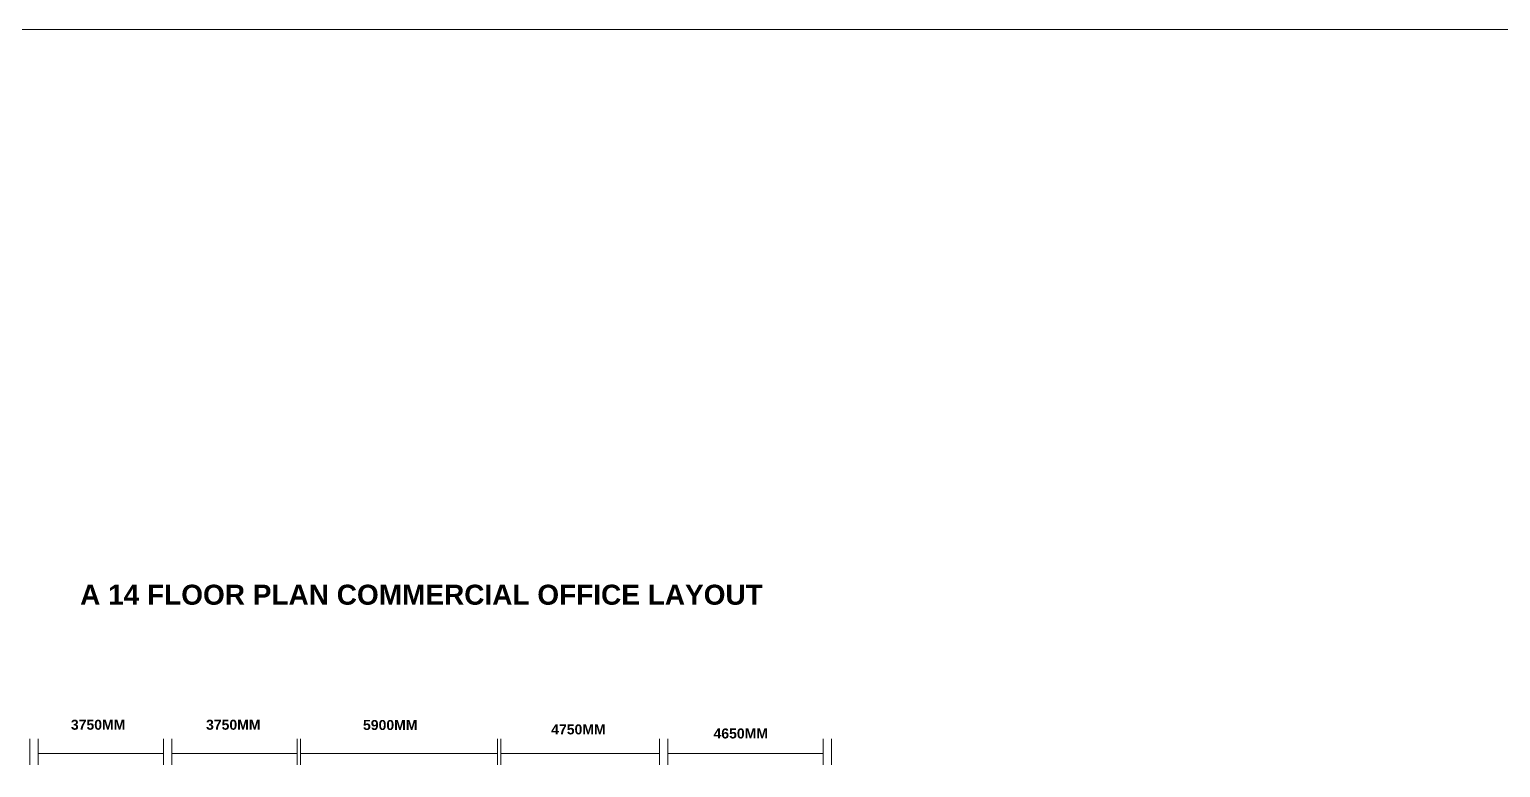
# Model space of a CAD drawing. Header units: millimetres. Extents: x -100675 to 28000, y -21133 to 42228.
# Drawn here: x -75380 to -31330, y 20114 to 42228 of the extents above; entities that cross this region are included whole.
import ezdxf

# ---------------------------------------------------------------- set-up
doc = ezdxf.new("R2010")
doc.units = ezdxf.units.MM
doc.header["$MEASUREMENT"] = 0
doc.layers.add('New_Annotation - Text_Pen_No__41', color=7, linetype='Continuous', lineweight=25)
for name, color, linetype, lineweight, true_color in [('New_Annotation - Text_Pen_No__86', 7, 'Continuous', 20, 0x5555ff), ('New_Structural - Bearing_Pen_No__61', 7, 'Continuous', 20, 0x6a6a6a), ('New_Structural - Bearing_Pen_No__89', 7, 'Continuous', 20, 0x71cebe)]:
    doc.layers.add(name, color=color, linetype=linetype, lineweight=lineweight, true_color=true_color)
doc.layers.add('New_Structural - Bearing', color=7, linetype='Continuous')
doc.styles.add('GENERATED_STYLE_2', font='arial.ttf')

# ---------------------------------------------------------------- blocks, each defined once
blk = doc.blocks.new('Slab_2', base_point=(-100675, -21133))
at = {"layer": 'New_Structural - Bearing_Pen_No__89', "color": 123, "linetype": 'Continuous', "lineweight": 20, "true_color": 0x71cebe, "flags": 128}
blk.add_lwpolyline([(-100675, -21133), (-12576, -21133), (-12576, 42228), (-100675, 42228)], close=True, dxfattribs=at)

msp = doc.modelspace()

# ---------------------------------------------------------------- linework, layer by layer
at = {"layer": 'New_Structural - Bearing_Pen_No__61', "color": 251, "linetype": 'Continuous', "lineweight": 20, "true_color": 0x6a6a6a}
for p, q in [((-75366, 20194), (-75366, 20973)), ((-75116, 20194), (-75116, 20973)), ((-71369, 20194), (-71369, 20973)), ((-71119, 20194), (-71119, 20973)), ((-67366, 20194), (-67366, 20973)), ((-67266, 20194), (-67266, 20973)), ((-61366, 20194), (-61366, 20973)), ((-61266, 20194), (-61266, 20973)), ((-56516, 20194), (-56516, 20973)), ((-56266, 20194), (-56266, 20973)), ((-51616, 20194), (-51616, 20973)), ((-51366, 20194), (-51366, 20973)), ((-71369, 20540), (-75116, 20540)), ((-67366, 20540), (-71119, 20540)), ((-61366, 20540), (-67266, 20540)), ((-56516, 20540), (-61266, 20540)), ((-51616, 20540), (-56266, 20540))]:
    msp.add_line(p, q, dxfattribs=at)

# ---------------------------------------------------------------- block references
at = {"layer": 'New_Structural - Bearing', "color": 123, "linetype": 'Continuous', "lineweight": 20, "true_color": 0x71cebe}
msp.add_blockref('Slab_2', (-100675, -21133), dxfattribs=at)

# ---------------------------------------------------------------- texts
at = {"layer": 'New_Annotation - Text_Pen_No__41', "color": 7, "linetype": 'Continuous', "lineweight": 25, "insert": (-63641, 25593), "char_height": 600, "attachment_point": 2, "style": 'GENERATED_STYLE_2'}
msp.add_mtext('\\A1;{\\pqc;\\fArial|b1|i0|c0|p34;A 14 FLOOR PLAN COMMERCIAL OFFICE LAYOUT }', dxfattribs=at)
at = {"layer": 'New_Annotation - Text_Pen_No__86', "color": 173, "linetype": 'Continuous', "lineweight": 20, "true_color": 0x5555ff, "char_height": 300, "attachment_point": 2, "style": 'GENERATED_STYLE_2'}
for s, insert in [('\\A1;{\\pqc;\\fArial|b1|i0|c0|p34;3750MM}', (-73323, 21547)), ('\\A1;{\\pqc;\\fArial|b1|i0|c0|p34;3750MM}', (-69276, 21547)), ('\\A1;{\\pqc;\\fArial|b1|i0|c0|p34;5900MM}', (-64576, 21539)), ('\\A1;{\\pqc;\\fArial|b1|i0|c0|p34;4750MM}', (-58941, 21408)), ('\\A1;{\\pqc;\\fArial|b1|i0|c0|p34;4650MM}', (-54081, 21286))]:
    msp.add_mtext(s, dxfattribs=dict(at, insert=insert))

doc.saveas('drawing.dxf')
